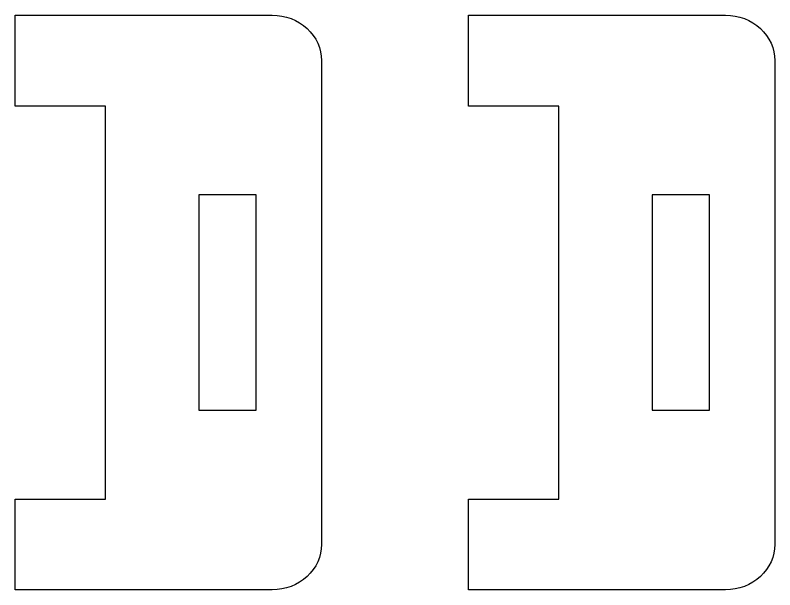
# Model space of a CAD drawing. Extents: x 1222 to 3994, y 2320 to 3800.
# Drawn here: x 2238.6 to 2288.8, y 3327.2 to 3365.2 of the extents above; entities that cross this region are included whole.
import ezdxf

# ---------------------------------------------------------------- set-up
doc = ezdxf.new("R2010")
doc.units = 0
doc.layers.add('____________', color=18, linetype='CONTINUOUS')

msp = doc.modelspace()

# ---------------------------------------------------------------- linework, layer by layer
at = {"layer": '____________'}
for points in [[(2244.523, 3359.156), (2238.552, 3359.156), (2238.552, 3365.156), (2244.523, 3365.156), (2244.523, 3365.163), (2255.558, 3365.163), (2255.881, 3365.148), (2256.198, 3365.104), (2256.507, 3365.033), (2256.807, 3364.934), (2257.095, 3364.809), (2257.369, 3364.659), (2257.627, 3364.483), (2257.867, 3364.284), (2258.083, 3364.064), (2258.274, 3363.827), (2258.438, 3363.575), (2258.574, 3363.311), (2258.682, 3363.035), (2258.759, 3362.751), (2258.807, 3362.459), (2258.823, 3362.163), (2258.823, 3330.163), (2258.807, 3329.866), (2258.759, 3329.575), (2258.682, 3329.29), (2258.574, 3329.015), (2258.438, 3328.75), (2258.274, 3328.498), (2258.083, 3328.261), (2257.867, 3328.041), (2257.627, 3327.842), (2257.369, 3327.667), (2257.095, 3327.516), (2256.807, 3327.391), (2256.507, 3327.292), (2256.198, 3327.221), (2255.881, 3327.177), (2255.558, 3327.163), (2244.523, 3327.163), (2244.523, 3327.166), (2238.552, 3327.166), (2238.552, 3333.166), (2244.523, 3333.166), (2244.523, 3359.156)], [(2274.523, 3359.156), (2268.552, 3359.156), (2268.552, 3365.156), (2274.523, 3365.156), (2274.523, 3365.163), (2285.558, 3365.163), (2285.881, 3365.148), (2286.198, 3365.104), (2286.507, 3365.033), (2286.807, 3364.934), (2287.095, 3364.809), (2287.369, 3364.659), (2287.627, 3364.483), (2287.867, 3364.284), (2288.083, 3364.064), (2288.274, 3363.827), (2288.438, 3363.575), (2288.574, 3363.311), (2288.682, 3363.035), (2288.759, 3362.751), (2288.807, 3362.459), (2288.823, 3362.163), (2288.823, 3330.163), (2288.807, 3329.866), (2288.759, 3329.575), (2288.682, 3329.29), (2288.574, 3329.015), (2288.438, 3328.75), (2288.274, 3328.498), (2288.083, 3328.261), (2287.867, 3328.041), (2287.627, 3327.842), (2287.369, 3327.667), (2287.095, 3327.516), (2286.807, 3327.391), (2286.507, 3327.292), (2286.198, 3327.221), (2285.881, 3327.177), (2285.558, 3327.163), (2274.523, 3327.163), (2274.523, 3327.166), (2268.552, 3327.166), (2268.552, 3333.166), (2274.523, 3333.166), (2274.523, 3359.156)], [(2250.71, 3339.038), (2254.51, 3339.038), (2254.51, 3353.288), (2250.71, 3353.288), (2250.71, 3339.038)], [(2280.71, 3339.038), (2284.51, 3339.038), (2284.51, 3353.288), (2280.71, 3353.288), (2280.71, 3339.038)]]:
    msp.add_lwpolyline(points, close=True, dxfattribs=at)

doc.saveas('drawing.dxf')
